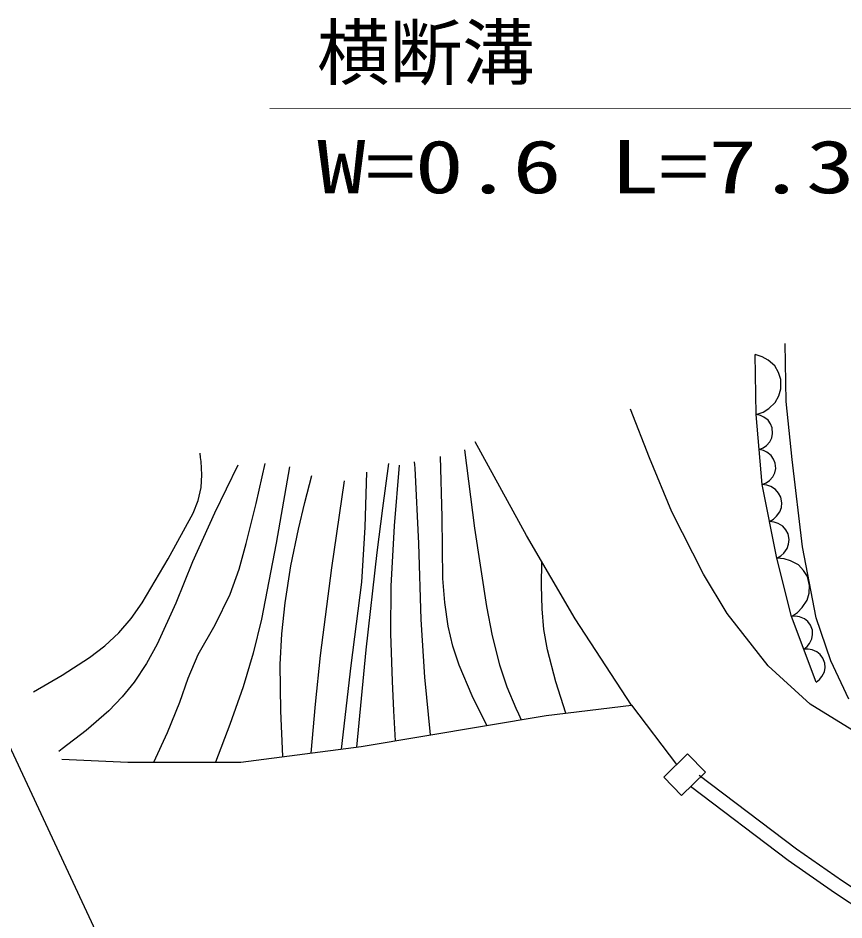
# Model space of a CAD drawing. Units: millimetres, scale not verified. Extents: x 40000 to 680000, y 20000 to 380000.
# Drawn here: x 80715 to 109152, y 289140 to 320185 of the extents above; entities that cross this region are included whole.
import ezdxf
from ezdxf.enums import TextEntityAlignment as Align

# ---------------------------------------------------------------- set-up
doc = ezdxf.new("R2010")
doc.units = ezdxf.units.MM
doc.header["$LTSCALE"] = 1000
doc.layers.add('M-BGD', color=7, linetype='Continuous', lineweight=25)
doc.layers.add('M-BGD-HTXT', color=7, linetype='Continuous', lineweight=13)
doc.styles.add('ＭＳ ゴシック', font='')
doc.styles.get('ＭＳ ゴシック').set_extended_font_data('MS Gothic')

# ---------------------------------------------------------------- blocks, each defined once
blk = doc.blocks.new('BUHIN99')
at = {"color": 7, "linetype": 'Continuous', "lineweight": 25}
blk.add_lwpolyline([(426, -431), (493, -300), (526, -166), (538, 12), (496, 158), (428, 291), (296, 425), (163, 494), (18, 538), (-160, 528), (-293, 494), (-426, 431)], dxfattribs=at)
blk = doc.blocks.new('BUHIN101')
at = {"color": 7, "linetype": 'Continuous', "lineweight": 25}
blk.add_lwpolyline([(372, -527), (466, -402), (524, -266), (567, -81), (549, 79), (501, 231), (385, 395), (258, 491), (113, 562), (-76, 583), (-221, 571), (-372, 527)], dxfattribs=at)
blk = doc.blocks.new('BUHIN102')
at = {"color": 7, "linetype": 'Continuous', "lineweight": 25}
blk.add_lwpolyline([(293, -530), (393, -423), (461, -302), (521, -134), (520, 17), (491, 164), (400, 329), (291, 431), (163, 513), (-11, 552), (-148, 555), (-293, 530)], dxfattribs=at)

msp = doc.modelspace()

# ---------------------------------------------------------------- linework, layer by layer
at = {"layer": 'M-BGD'}
for p, q in [((107161, 306983), (107130, 308985)), ((106130, 306540), (106100, 308602)), ((102455, 305042), (101806, 306721)), ((107368, 304986), (107161, 306983)), ((106338, 304125), (106130, 306540)), ((98227, 302371), (96455, 305592)), ((103222, 303187), (102455, 305042)), ((107723, 301982), (107368, 304986)), ((106839, 301593), (106338, 304125)), ((104312, 301037), (103222, 303187)), ((99892, 299504), (98227, 302371)), ((108195, 299537), (107723, 301982)), ((107341, 299590), (106839, 301593)), ((105125, 299689), (104312, 301037)), ((106540, 297893), (105125, 299689)), ((108196, 297323), (107341, 299590)), ((101841, 296531), (99892, 299504)), ((108697, 298065), (108195, 299537)), ((78573, 299065), (94486, 265040)), ((109316, 296740), (108697, 298065)), ((107984, 296568), (106540, 297893)), ((98902, 296175), (101841, 296531)), ((101841, 296531), (103390, 294488)), ((109987, 295332), (107984, 296568)), ((92530, 295110), (98902, 296175)), ((88387, 294577), (92530, 295110)), ((82227, 294680), (84492, 294575)), ((102949, 294061), (103770, 294857)), ((103770, 294857), (104382, 294226)), ((84492, 294575), (88387, 294577)), ((103560, 293430), (102949, 294061)), ((104382, 294226), (103560, 293430)), ((104170, 294127), (107522, 291590)), ((107228, 291185), (103868, 293729)), ((107522, 291590), (109102, 290488)), ((108821, 290075), (107228, 291185)), ((109102, 290488), (111236, 289071)), ((110967, 288649), (108821, 290075))]:
    msp.add_line(p, q, dxfattribs=at)
for points in [[(106130, 306540), (106366, 306621), (106565, 306748), (106789, 306952), (106910, 307181), (106983, 307424), (106979, 307744), (106898, 307985), (106771, 308210), (106541, 308407), (106338, 308523), (106100, 308602)], [(81252, 296994), (82237, 297561), (83175, 298170), (83699, 298576), (84186, 299029), (84606, 299515), (84989, 300051), (85884, 301565), (86746, 303143), (86912, 303579), (87017, 304025), (87046, 304464), (87015, 304922), (86999, 305063), (86982, 305204)], [(96085, 305326), (96432, 302627), (96839, 299924), (97034, 298919), (97290, 297922), (97545, 297167), (97858, 296431), (97950, 296231), (98043, 296032)], [(94918, 295509), (94725, 297497), (94593, 299488), (94519, 302094), (94386, 304693), (94378, 304802), (94371, 304912)], [(96854, 295833), (96352, 296859), (95904, 297909), (95685, 298567), (95522, 299248), (95405, 300062), (95346, 300899), (95320, 303006), (95258, 305089)], [(88283, 304790), (87476, 303139), (86725, 301464), (86144, 300040), (85505, 298636), (85136, 297970), (84713, 297330), (84302, 296820), (83839, 296342), (83061, 295667), (82231, 295026), (82174, 294983), (82118, 294941)], [(85391, 294575), (85863, 295588), (86282, 296633), (86570, 297462), (86917, 298276), (87498, 299304), (88024, 300357), (88325, 301214), (88572, 302102), (88910, 303471), (89228, 304850)], [(90056, 304732), (89607, 302111), (89096, 299491), (88808, 298318), (88461, 297161), (88008, 295869), (87519, 294576)], [(92716, 304556), (92661, 302665), (92546, 300769), (92174, 297900), (91844, 295022)], [(92382, 295091), (92702, 298443), (93082, 301789), (93279, 303316), (93484, 304852)], [(93839, 304793), (93667, 302712), (93555, 300630), (93544, 299003), (93594, 297365), (93644, 296335), (93701, 295306)], [(89837, 294763), (89759, 296341), (89742, 297928), (89794, 298993), (89907, 300054), (90111, 301327), (90373, 302588), (90593, 303509), (90825, 304437)], [(91948, 304260), (91504, 301263), (91117, 298244), (90946, 296566), (90797, 294887)], [(99580, 296257), (99233, 297339), (98944, 298438), (98820, 299141), (98756, 299853), (98740, 300652), (98754, 301465)], [(107341, 299590), (107553, 299723), (107718, 299892), (107889, 300142), (107954, 300393), (107970, 300647), (107893, 300957), (107759, 301174), (107583, 301364), (107314, 301504), (107090, 301570), (106839, 301593)]]:
    msp.add_lwpolyline(points, dxfattribs=at)
at = {"layer": 'M-BGD-HTXT'}
msp.add_line((112506, 317080), (89389, 317069), dxfattribs=at)

# ---------------------------------------------------------------- block references
at = {"layer": 'M-BGD', "rotation": 335.9687}
for name, p in [('BUHIN102', (106182, 305937)), ('BUHIN102', (106286, 304729)), ('BUHIN101', (106463, 303492)), ('BUHIN101', (106714, 302226)), ('BUHIN99', (107555, 299023)), ('BUHIN99', (107983, 297889))]:
    msp.add_blockref(name, p, dxfattribs=at)

# ---------------------------------------------------------------- texts
at = {"layer": 'M-BGD-HTXT', "style": 'ＭＳ ゴシック'}
msp.add_text('横断溝', height=1833, dxfattribs=at).set_placement((91007, 317532), align=Align.BOTTOM_LEFT)
at = {"layer": 'M-BGD-HTXT', "style": 'ＭＳ ゴシック', "width": 1.35}
msp.add_text('W=0.6 L=7.3', height=1833, dxfattribs=at).set_placement((91009, 313602), align=Align.BOTTOM_LEFT)

doc.saveas('drawing.dxf')
